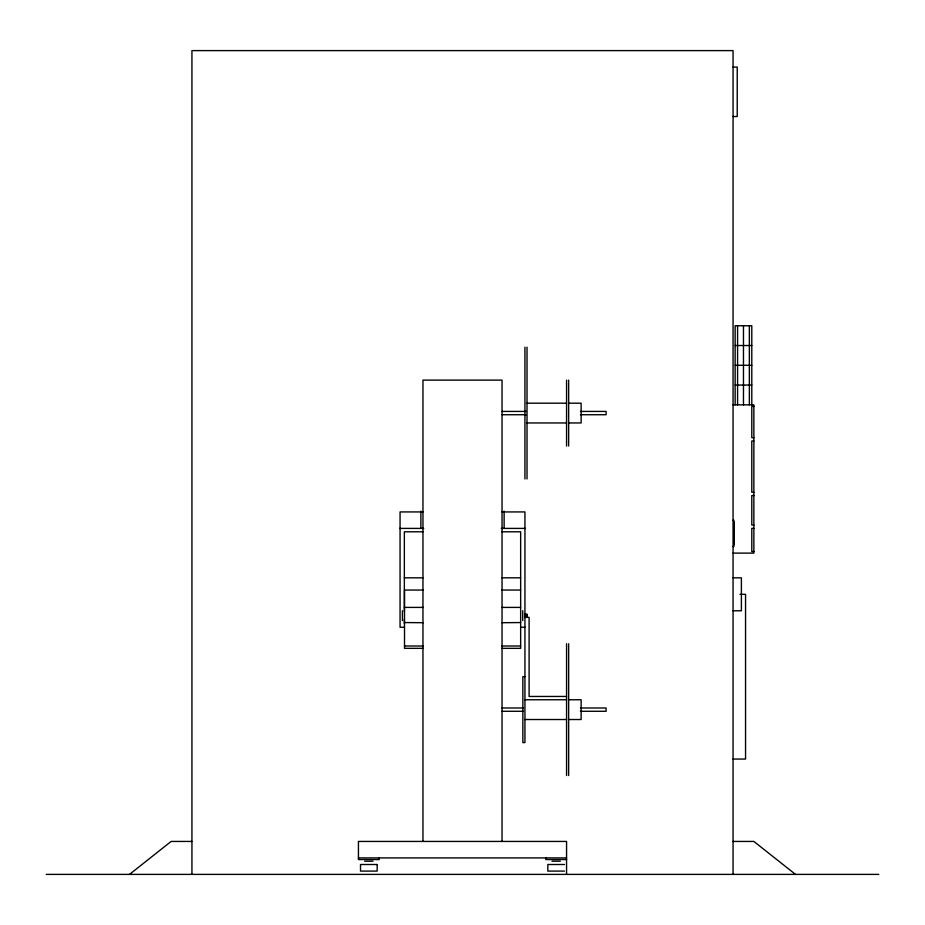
<?xml version="1.0" encoding="UTF-8"?>
<svg xmlns="http://www.w3.org/2000/svg" width="925" height="925" viewBox="0 0 925 925"><rect width="100%" height="100%" fill="white"/><g stroke="black" fill="none" stroke-linecap="round" stroke-linejoin="round"><path stroke-width="1.39" d="M129.5 874.391L171.125 841.438L191.938 841.438M733.062 67.086L737.225 67.086L737.225 116.515L733.062 116.515M735.144 345.522L751.794 345.522M735.144 365.294L751.794 365.294M735.144 385.066L751.794 385.066M527.019 403.184L566.562 403.184M568.644 403.184L581.131 403.184L581.131 422.956L568.644 422.956M733.062 404.838L753.875 404.838L753.875 553.115L733.062 553.115M753.875 406.387L751.794 406.387L751.794 437.687L753.875 437.687M502.044 411.428L526.279 411.428M580.449 411.428L606.106 411.428L606.106 414.724L580.449 414.724M502.044 414.724L526.279 414.724M527.019 422.956L566.562 422.956M753.875 440.982L751.794 440.982L751.794 492.25L753.875 492.25M753.875 495.522L751.794 495.522L751.794 525.042L753.875 525.042M423.026 511.93L400.062 511.93L400.062 627.254L404.364 627.254M501.974 511.93L524.938 511.93L524.938 742.59L522.856 742.59L522.856 676.684L524.938 676.684M733.062 520.162L733.895 520.162L733.895 546.525L733.062 546.525M733.895 521.862L733.895 544.825M399.588 528.406L423.743 528.406M501.257 528.406L525.412 528.406M753.875 528.337L751.794 528.337L751.794 551.531L753.875 551.531M423.014 531.794L404.352 531.794L404.352 611.518M501.986 531.794L520.648 531.794L520.648 648.344L502.009 648.344M404.352 577.824L423.014 577.824M501.986 577.824L520.648 577.824M733.062 577.824L741.388 577.824L741.388 610.778L733.062 610.778M423.153 590.046L404.514 590.046L404.514 648.344L423.153 648.344M502.009 590.046L520.648 590.046M740 594.301L745.55 594.301L745.55 759.055L733.062 759.055M404.352 607.401L423.153 607.401M502.009 607.401L520.648 607.401M524.938 614.073L527.019 614.073L527.019 617.368M524.938 614.871L527.019 614.871M524.938 616.57L527.019 616.57M524.938 617.368L529.1 617.368L529.1 696.456L566.562 696.456M404.514 622.56L423.153 622.71M502.009 622.71L520.648 622.56M520.636 627.254L524.938 627.254M404.514 646.008L423.153 646.008M502.009 646.008L520.648 646.008M524.938 699.751L566.562 699.751M568.644 699.751L581.131 699.751L581.131 719.523L568.644 719.523M502.044 707.983L523.423 707.983M580.449 707.983L606.106 707.983L606.106 711.279L580.449 711.279M502.044 711.279L523.423 711.279M524.938 719.523L566.562 719.523M733.062 841.438L753.875 841.438L795.5 874.391M358.438 857.914L566.562 857.914M566.562 859.556L545.75 859.556L545.75 857.914M364.681 861.21L373.006 861.21M551.994 861.21L560.319 861.21M564.481 864.505L547.831 864.505L547.831 871.096L564.481 871.096M46.25 874.391L878.75 874.391M751.794 404.838L751.794 325.75L735.144 325.75L735.144 404.838M749.354 325.75L749.354 404.838M743.469 325.75L743.469 404.838M737.583 325.75L737.583 404.838M733.062 874.391L733.062 50.609L191.938 50.609L191.938 874.391M568.644 380.117L568.644 446.023M568.644 643.731L568.644 775.532M566.562 380.117L566.562 446.023M566.562 643.731L566.562 775.532M566.562 874.391L566.562 841.438L358.438 841.438L358.438 859.556L379.25 859.556L379.25 857.914M527.019 347.176L527.019 478.977M524.938 347.176L524.938 478.977M522.729 610.697L522.729 620.582M504.125 511.086L504.125 528.406M502.044 841.438L502.044 380.117L422.956 380.117L422.956 841.438M420.875 511.086L420.875 528.406M404.352 619.565L404.352 623.866M402.433 610.697L402.433 620.582M377.169 864.505L360.519 864.505L360.519 871.096L377.169 871.096L377.169 864.505"/></g></svg>
